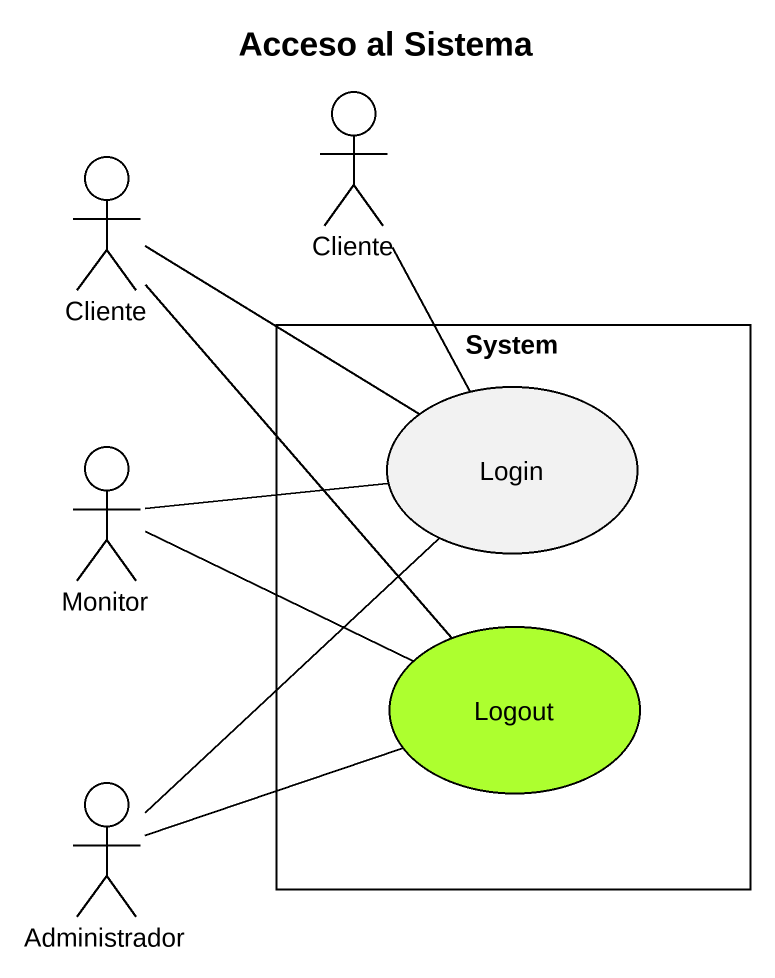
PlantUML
@startuml
title Acceso al Sistema
actor Cliente
actor "Cliente" as Cliente_2
rectangle System {
  usecase Login
  usecase Logout #ADFF2F
}
actor Monitor
actor Administrador
Cliente -- Login
Cliente_2 -right- Login
Cliente_2 -- Logout
Monitor -right- Login
Monitor -right- Logout
Administrador -up- Login
Administrador -right- Logout
@enduml
